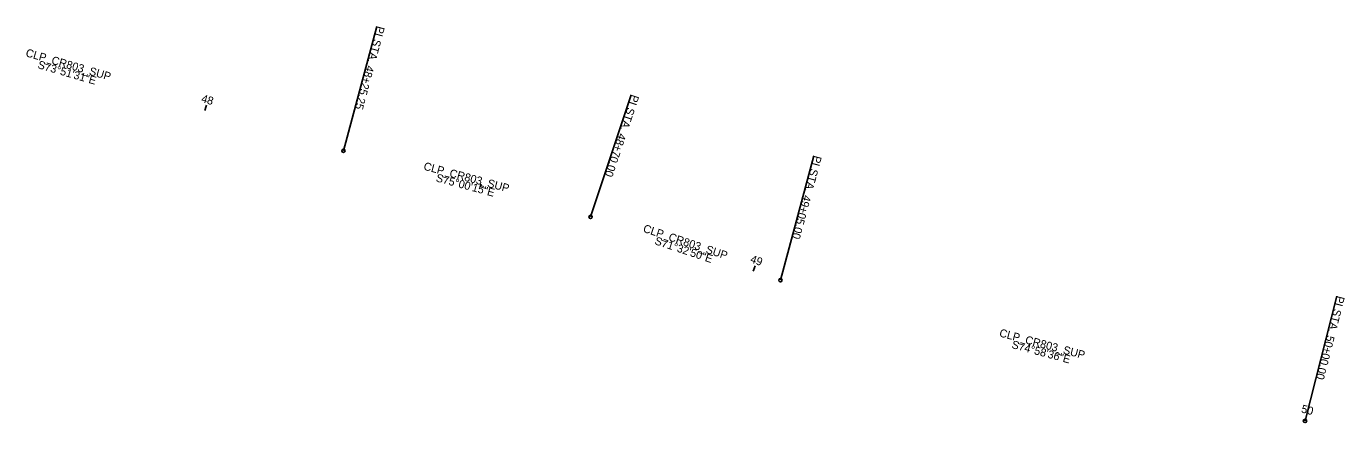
# Model space of a CAD drawing. Extents: x 1984146 to 1988426, y 752369 to 752822.
# Drawn here: x 1987661.5 to 1987892.1, y 752516.3 to 752585.6 of the extents above; entities that cross this region are included whole.
import ezdxf

# ---------------------------------------------------------------- set-up
doc = ezdxf.new("R2010")
doc.units = 0
for name, color, linetype in [('DR_P_Ditch', 7, 'Continuous'), ('DR_P_Drainage_Area', 7, 'Continuous'), ('DR_P_Flood_Boundary', 7, 'Continuous'), ('DR_P_Storm_Sewer', 7, 'Continuous'), ('DT_X_Island', 7, 'Continuous'), ('MD_P_Intersection_MatchLine', 7, 'Continuous'), ('PV_P_Bikeway', 7, 'Continuous'), ('PV_X_COP', 7, 'Continuous'), ('PV_X_EOP', 7, 'Continuous'), ('SC_Scratch2', 7, 'Continuous'), ('SC_Scratch3', 7, 'Continuous'), ('SC_Scratch4', 7, 'Continuous')]:
    doc.layers.add(name, color=color, linetype=linetype)

msp = doc.modelspace()

# ---------------------------------------------------------------- linework, layer by layer
at = {"layer": 'DR_P_Ditch'}
for p, q in [((1987692.71, 752570.87), (1987692.88, 752571.45)), ((1987788.65, 752542.78), (1987788.84, 752543.35)), ((1987885.14, 752516.57), (1987885.39, 752517.54))]:
    msp.add_line(p, q, dxfattribs=at)
at = {"layer": 'DR_P_Drainage_Area'}
for p, q in [((1987692.71, 752570.87), (1987692.99, 752571.83)), ((1987740.87, 752557.45), (1987741.03, 752558.03)), ((1987788.65, 752542.78), (1987788.96, 752543.73)), ((1987836.85, 752529.53), (1987837.01, 752530.11)), ((1987885.14, 752516.57), (1987885.39, 752517.54))]:
    msp.add_line(p, q, dxfattribs=at)
at = {"layer": 'DR_P_Storm_Sewer'}
for p, q in [((1987716.96, 752563.85), (1987722.79, 752585.59)), ((1987760.19, 752552.27), (1987767.31, 752573.62)), ((1987793.39, 752541.2), (1987799.22, 752562.93)), ((1987885.14, 752516.57), (1987890.69, 752538.38))]:
    msp.add_line(p, q, dxfattribs=at)
for centre in [(1987716.96, 752563.85), (1987760.19, 752552.27), (1987793.39, 752541.2), (1987885.14, 752516.57)]:
    msp.add_circle(centre, 0.3, dxfattribs=at)
at = {"layer": 'DT_X_Island'}
for p, q in [((1987716.96, 752563.85), (1987722.79, 752585.59)), ((1987760.19, 752552.27), (1987767.31, 752573.62)), ((1987793.39, 752541.2), (1987799.22, 752562.93)), ((1987885.14, 752516.57), (1987890.69, 752538.38))]:
    msp.add_line(p, q, dxfattribs=at)
for centre in [(1987716.96, 752563.85), (1987760.19, 752552.27), (1987793.39, 752541.2), (1987885.14, 752516.57)]:
    msp.add_circle(centre, 0.3, dxfattribs=at)
at = {"layer": 'MD_P_Intersection_MatchLine'}
msp.add_line((1987885.14, 752516.57), (1987885.39, 752517.54), dxfattribs=at)
at = {"layer": 'PV_X_COP'}
for p, q in [((1987716.96, 752563.85), (1987722.79, 752585.59)), ((1987760.19, 752552.27), (1987767.31, 752573.62)), ((1987793.39, 752541.2), (1987799.22, 752562.93)), ((1987885.14, 752516.57), (1987890.69, 752538.38))]:
    msp.add_line(p, q, dxfattribs=at)
for centre in [(1987716.96, 752563.85), (1987760.19, 752552.27), (1987793.39, 752541.2), (1987885.14, 752516.57)]:
    msp.add_circle(centre, 0.3, dxfattribs=at)

# ---------------------------------------------------------------- texts
at = {"layer": 'DR_P_Ditch'}
msp.add_text('50', height=1.4, rotation=345.7417, dxfattribs=at).set_placement((1987884.38, 752518.08))
at = {"layer": 'DR_P_Drainage_Area'}
for s, rotation, p in [('48', 343.8585, (1987692, 752572.4)), ('49', 341.5474, (1987788.01, 752544.33)), ('50', 345.7417, (1987884.38, 752518.08))]:
    msp.add_text(s, height=1.4, rotation=rotation, dxfattribs=at).set_placement(p)
at = {"layer": 'DR_P_Flood_Boundary'}
for s, rotation, p in [('S73°51\'31"E', 343.8585, (1987663.39, 752578.32)), ('S75°00\'15"E', 345.0043, (1987733.04, 752558.51)), ('S71°32\'50"E', 341.5474, (1987771.29, 752547.52)), ('S74°58\'36"E', 344.9767, (1987833.73, 752529.34))]:
    msp.add_text(s, height=1.4, rotation=rotation, dxfattribs=at).set_placement(p)
at = {"layer": 'DR_P_Storm_Sewer'}
for s, rotation, p in [('PI', 255.0043, (1987722.86, 752585.76)), (' STA. ', 255.0043, (1987722.38, 752583.98)), ('48+25.25', 255.0043, (1987721.01, 752578.87)), ('PI', 251.5474, (1987767.39, 752573.78)), (' STA. ', 251.5474, (1987766.81, 752572.03)), ('48+70.00', 251.5474, (1987765.13, 752567.01)), ('PI', 254.9767, (1987799.29, 752563.1)), (' STA. ', 254.9767, (1987798.81, 752561.31)), ('49+05.00', 254.9767, (1987797.44, 752556.2)), ('PI', 255.7417, (1987890.75, 752538.55)), (' STA. ', 255.7417, (1987890.3, 752536.76)), ('50+00.00', 255.7417, (1987888.99, 752531.63))]:
    msp.add_text(s, height=1.4, rotation=rotation, dxfattribs=at).set_placement(p)
at = {"layer": 'DT_X_Island'}
for s, rotation, p in [('PI', 255.0043, (1987722.86, 752585.76)), (' STA. ', 255.0043, (1987722.38, 752583.98)), ('48+25.25', 255.0043, (1987721.01, 752578.87)), ('PI', 251.5474, (1987767.39, 752573.78)), (' STA. ', 251.5474, (1987766.81, 752572.03)), ('48+70.00', 251.5474, (1987765.13, 752567.01)), ('PI', 254.9767, (1987799.29, 752563.1)), (' STA. ', 254.9767, (1987798.81, 752561.31)), ('49+05.00', 254.9767, (1987797.44, 752556.2)), ('PI', 255.7417, (1987890.75, 752538.55)), (' STA. ', 255.7417, (1987890.3, 752536.76)), ('50+00.00', 255.7417, (1987888.99, 752531.63))]:
    msp.add_text(s, height=1.4, rotation=rotation, dxfattribs=at).set_placement(p)
at = {"layer": 'MD_P_Intersection_MatchLine'}
msp.add_text('50', height=1.4, rotation=345.7417, dxfattribs=at).set_placement((1987884.38, 752518.08))
at = {"layer": 'PV_P_Bikeway'}
for rotation, p in [(343.8585, (1987661.28, 752580.4)), (345.0043, (1987730.88, 752560.55)), (341.5474, (1987769.26, 752549.68)), (344.9767, (1987831.57, 752531.38))]:
    msp.add_text('CLP_CR803_SUP', height=1.4, rotation=rotation, dxfattribs=at).set_placement(p)
at = {"layer": 'PV_X_COP'}
for s, rotation, p in [('PI', 255.0043, (1987722.86, 752585.76)), (' STA. ', 255.0043, (1987722.38, 752583.98)), ('48+25.25', 255.0043, (1987721.01, 752578.87)), ('PI', 251.5474, (1987767.39, 752573.78)), (' STA. ', 251.5474, (1987766.81, 752572.03)), ('48+70.00', 251.5474, (1987765.13, 752567.01)), ('PI', 254.9767, (1987799.29, 752563.1)), (' STA. ', 254.9767, (1987798.81, 752561.31)), ('49+05.00', 254.9767, (1987797.44, 752556.2)), ('PI', 255.7417, (1987890.75, 752538.55)), (' STA. ', 255.7417, (1987890.3, 752536.76)), ('50+00.00', 255.7417, (1987888.99, 752531.63))]:
    msp.add_text(s, height=1.4, rotation=rotation, dxfattribs=at).set_placement(p)
at = {"layer": 'PV_X_EOP'}
for rotation, p in [(343.8585, (1987661.28, 752580.4)), (345.0043, (1987730.88, 752560.55)), (341.5474, (1987769.26, 752549.68)), (344.9767, (1987831.57, 752531.38))]:
    msp.add_text('CLP_CR803_SUP', height=1.4, rotation=rotation, dxfattribs=at).set_placement(p)
at = {"layer": 'SC_Scratch2'}
for s, rotation, p in [('S73°51\'31"E', 343.8585, (1987663.39, 752578.32)), ('S75°00\'15"E', 345.0043, (1987733.04, 752558.51)), ('S71°32\'50"E', 341.5474, (1987771.29, 752547.52)), ('S74°58\'36"E', 344.9767, (1987833.73, 752529.34))]:
    msp.add_text(s, height=1.4, rotation=rotation, dxfattribs=at).set_placement(p)
at = {"layer": 'SC_Scratch3'}
for s, rotation, p in [('S73°51\'31"E', 343.8585, (1987663.39, 752578.32)), ('S75°00\'15"E', 345.0043, (1987733.04, 752558.51)), ('S71°32\'50"E', 341.5474, (1987771.29, 752547.52)), ('S74°58\'36"E', 344.9767, (1987833.73, 752529.34))]:
    msp.add_text(s, height=1.4, rotation=rotation, dxfattribs=at).set_placement(p)
at = {"layer": 'SC_Scratch4'}
for rotation, p in [(343.8585, (1987661.28, 752580.4)), (345.0043, (1987730.88, 752560.55)), (341.5474, (1987769.26, 752549.68)), (344.9767, (1987831.57, 752531.38))]:
    msp.add_text('CLP_CR803_SUP', height=1.4, rotation=rotation, dxfattribs=at).set_placement(p)

doc.saveas('drawing.dxf')
